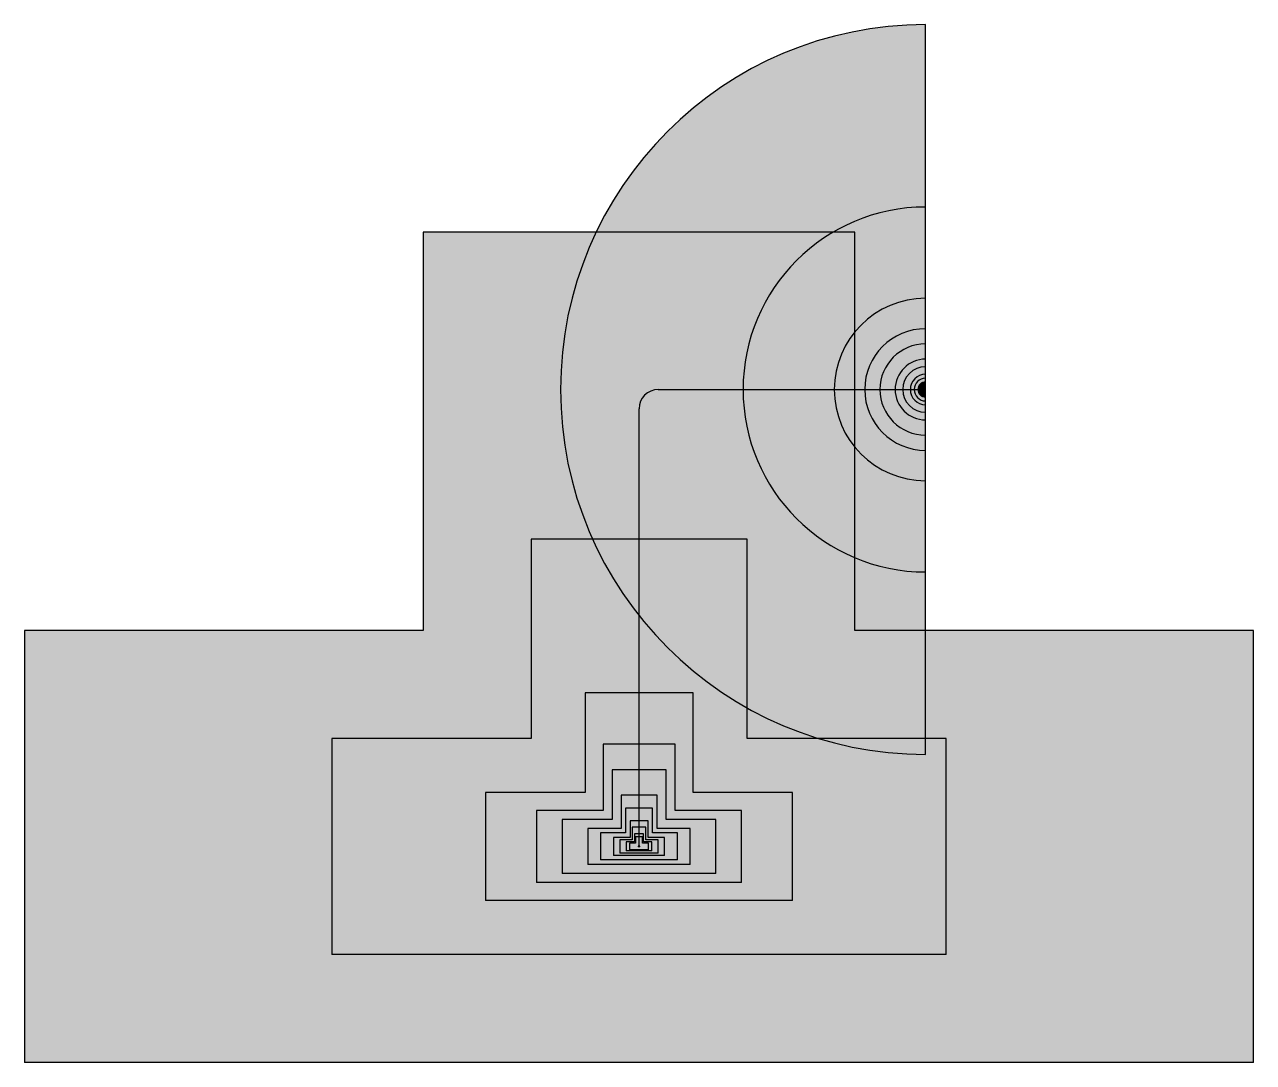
# Model space of a CAD drawing. Header units: inches. Extents: x -140 to 51, y -105 to 57.
import ezdxf

# ---------------------------------------------------------------- set-up
doc = ezdxf.new("R2010")
doc.units = ezdxf.units.IN
doc.header["$LTSCALE"] = 0.5
doc.header["$MEASUREMENT"] = 0
doc.layers.get('0').update_dxf_attribs({"linetype": 'CONTINUOUS'})
for name, color, linetype in [('0 @ 1', 7, 'CONTINUOUS'), ('0 @ 12', 7, 'CONTINUOUS'), ('0 @ 128', 7, 'CONTINUOUS'), ('0 @ 16', 7, 'CONTINUOUS'), ('0 @ 192', 7, 'CONTINUOUS'), ('0 @ 24', 7, 'CONTINUOUS'), ('0 @ 32', 7, 'CONTINUOUS'), ('0 @ 384', 7, 'CONTINUOUS'), ('0 @ 48', 7, 'CONTINUOUS'), ('0 @ 64', 7, 'CONTINUOUS'), ('0 @ 768', 7, 'CONTINUOUS'), ('0 @ 96', 7, 'CONTINUOUS')]:
    doc.layers.add(name, color=color, linetype=linetype)

# ---------------------------------------------------------------- blocks, each defined once
blk = doc.blocks.new('GndCadWeld')
blk.add_hatch(color=256).paths.add_polyline_path([(0.07407, 0), (-0.07407, 0, 1)])
blk.add_line((0.07407, 0), (-0.07407, 0))
at = {"color": 0, "linetype": 'ByBlock', "lineweight": -2}
blk.add_arc((0, 0), 0.07407, 180, 0, dxfattribs=at)
blk = doc.blocks.new('*U8')
at = {"layer": '0 @ 1', "linetype": 'Continuous', "rotation": 270}
blk.add_blockref('GndCadWeld', (0, 0), dxfattribs=at)
at = {"layer": '0 @ 12', "linetype": 'Continuous', "xscale": 12, "yscale": 12, "zscale": 12, "rotation": 270}
blk.add_blockref('GndCadWeld', (0, 0), dxfattribs=at)
at = {"layer": '0 @ 128', "linetype": 'Continuous', "xscale": 128, "yscale": 128, "zscale": 128, "rotation": 270}
blk.add_blockref('GndCadWeld', (0, 0), dxfattribs=at)
at = {"layer": '0 @ 16', "linetype": 'Continuous', "xscale": 16, "yscale": 16, "zscale": 16, "rotation": 270}
blk.add_blockref('GndCadWeld', (0, 0), dxfattribs=at)
at = {"layer": '0 @ 192', "linetype": 'Continuous', "xscale": 192, "yscale": 192, "zscale": 192, "rotation": 270}
blk.add_blockref('GndCadWeld', (0, 0), dxfattribs=at)
at = {"layer": '0 @ 24', "linetype": 'Continuous', "xscale": 24, "yscale": 24, "zscale": 24, "rotation": 270}
blk.add_blockref('GndCadWeld', (0, 0), dxfattribs=at)
at = {"layer": '0 @ 32', "linetype": 'Continuous', "xscale": 32, "yscale": 32, "zscale": 32, "rotation": 270}
blk.add_blockref('GndCadWeld', (0, 0), dxfattribs=at)
at = {"layer": '0 @ 384', "linetype": 'Continuous', "xscale": 384, "yscale": 384, "zscale": 384, "rotation": 270}
blk.add_blockref('GndCadWeld', (0, 0), dxfattribs=at)
at = {"layer": '0 @ 48', "linetype": 'Continuous', "xscale": 48, "yscale": 48, "zscale": 48, "rotation": 270}
blk.add_blockref('GndCadWeld', (0, 0), dxfattribs=at)
at = {"layer": '0 @ 64', "linetype": 'Continuous', "xscale": 64, "yscale": 64, "zscale": 64, "rotation": 270}
blk.add_blockref('GndCadWeld', (0, 0), dxfattribs=at)
at = {"layer": '0 @ 768', "linetype": 'Continuous', "xscale": 768, "yscale": 768, "zscale": 768, "rotation": 270}
blk.add_blockref('GndCadWeld', (0, 0), dxfattribs=at)
at = {"layer": '0 @ 96', "linetype": 'Continuous', "xscale": 96, "yscale": 96, "zscale": 96, "rotation": 270}
blk.add_blockref('GndCadWeld', (0, 0), dxfattribs=at)
blk = doc.blocks.new('GndTee')
at = {"linetype": 'ByBlock', "lineweight": -2}
blk.add_hatch(color=0, dxfattribs=at).paths.add_polyline_path([(-0.04383, 0.04383), (-0.12469, 0.04383), (-0.12469, -0.04383), (0.12469, -0.04383), (0.12469, 0.04383), (0.04383, 0.04383), (0.04383, 0.12469), (-0.04383, 0.12469)])
at = {"color": 0, "linetype": 'ByBlock', "lineweight": -2}
for p, q in [((0.04383, 0.12469), (-0.04383, 0.12469)), ((-0.04383, 0.12469), (-0.04383, 0.04383)), ((0.04383, 0.04383), (0.04383, 0.12469)), ((-0.04383, 0.04383), (-0.12469, 0.04383)), ((-0.12469, 0.04383), (-0.12469, -0.04383)), ((0.12469, 0.04383), (0.04383, 0.04383)), ((0.12469, -0.04383), (0.12469, 0.04383)), ((0.12469, -0.04383), (-0.12469, -0.04383))]:
    blk.add_line(p, q, dxfattribs=at)
blk = doc.blocks.new('*U9')
at = {"layer": '0 @ 1', "linetype": 'Continuous'}
blk.add_blockref('GndTee', (-44.66, -71.23), dxfattribs=at)
at = {"layer": '0 @ 12', "linetype": 'Continuous', "xscale": 12, "yscale": 12, "zscale": 12}
blk.add_blockref('GndTee', (-44.66, -71.23), dxfattribs=at)
at = {"layer": '0 @ 128', "linetype": 'Continuous', "xscale": 128, "yscale": 128, "zscale": 128}
blk.add_blockref('GndTee', (-44.66, -71.23), dxfattribs=at)
at = {"layer": '0 @ 16', "linetype": 'Continuous', "xscale": 16, "yscale": 16, "zscale": 16}
blk.add_blockref('GndTee', (-44.66, -71.23), dxfattribs=at)
at = {"layer": '0 @ 192', "linetype": 'Continuous', "xscale": 192, "yscale": 192, "zscale": 192}
blk.add_blockref('GndTee', (-44.66, -71.23), dxfattribs=at)
at = {"layer": '0 @ 24', "linetype": 'Continuous', "xscale": 24, "yscale": 24, "zscale": 24}
blk.add_blockref('GndTee', (-44.66, -71.23), dxfattribs=at)
at = {"layer": '0 @ 32', "linetype": 'Continuous', "xscale": 32, "yscale": 32, "zscale": 32}
blk.add_blockref('GndTee', (-44.66, -71.23), dxfattribs=at)
at = {"layer": '0 @ 384', "linetype": 'Continuous', "xscale": 384, "yscale": 384, "zscale": 384}
blk.add_blockref('GndTee', (-44.66, -71.23), dxfattribs=at)
at = {"layer": '0 @ 48', "linetype": 'Continuous', "xscale": 48, "yscale": 48, "zscale": 48}
blk.add_blockref('GndTee', (-44.66, -71.23), dxfattribs=at)
at = {"layer": '0 @ 64', "linetype": 'Continuous', "xscale": 64, "yscale": 64, "zscale": 64}
blk.add_blockref('GndTee', (-44.66, -71.23), dxfattribs=at)
at = {"layer": '0 @ 768', "linetype": 'Continuous', "xscale": 768, "yscale": 768, "zscale": 768}
blk.add_blockref('GndTee', (-44.66, -71.23), dxfattribs=at)
at = {"layer": '0 @ 96', "linetype": 'Continuous', "xscale": 96, "yscale": 96, "zscale": 96}
blk.add_blockref('GndTee', (-44.66, -71.23), dxfattribs=at)

msp = doc.modelspace()

# ---------------------------------------------------------------- linework, layer by layer
at = {"linetype": 'Continuous'}
for p, q in [((-41.66, 0), (0, 0)), ((-44.66, -71.23), (-44.66, -3))]:
    msp.add_line(p, q, dxfattribs=at)
msp.add_arc((-41.66, -3), 3, 90, 180, dxfattribs=at)

# ---------------------------------------------------------------- block references
for name in ['*U8', '*U9']:
    msp.add_blockref(name, (0, 0))

doc.saveas('drawing.dxf')
